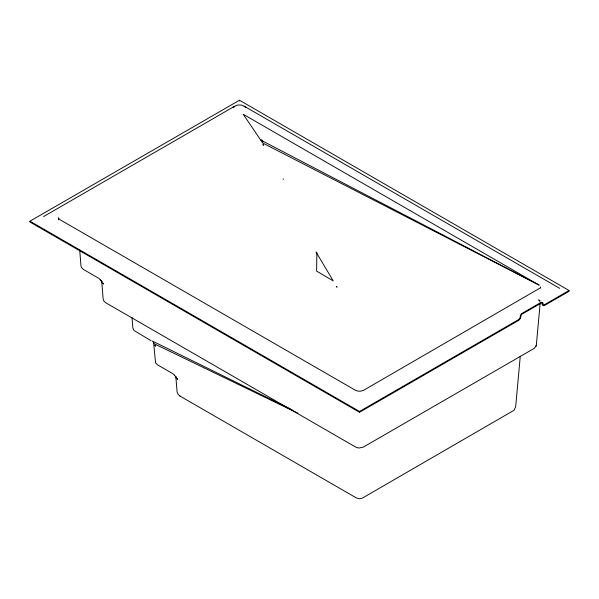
<?xml version="1.0" encoding="UTF-8"?>
<svg xmlns="http://www.w3.org/2000/svg" width="599" height="599" viewBox="0 0 599 599"><rect width="100%" height="100%" fill="white"/><g stroke="black" fill="none" stroke-linecap="round" stroke-linejoin="round"><path stroke-width="0.9" d="M316.878 252.845L316.609 271.1L333.254 280.901L316.055 252.037L316.474 252.471M520.284 356.106L515.672 406.796L513.949 410.322L362.59 497.986L359.752 498.772L356.472 497.986L179.835 395.984M540.171 302.997L536.337 345.136L534.45 348.244L363.316 447.101L358.764 448.059L355.746 447.101L105.574 302.667L103.934 301.117L103.148 299.163L101.733 281.096M540.597 287.408L540.65 287.011L540.388 287.962M535.813 346.686L536.217 345.713M540.455 287.805L363.608 390.286L360.433 391.222L357.745 391.095L355.447 390.286L59.698 219.526L58.35 217.699L58.56 219.878M29.95 221.196L239.473 100.228L569.05 290.508L569.05 291.316L544.311 305.557A3.609 2.089 -60 0 1 542.185 304.03L542.14 303.588A1.647 0.951 -60 0 0 541.87 303.146L541.563 303.042A1.647 0.951 -60 0 0 541.002 303.191L522.118 314.093A1.67 0.966 -60 0 0 521.557 314.587A1.655 0.951 -60 0 0 520.958 316.047L520.943 316.279A3.631 2.096 -60 0 1 518.809 320.278L359.527 412.284L29.95 222.004L29.95 221.196L359.527 411.476L518.697 319.552A2.643 1.527 -60 0 0 520.246 316.639L520.396 315.621A2.643 1.527 -60 0 1 521.811 313.494L541.002 302.383L542.394 302.308A2.636 1.52 -60 0 1 542.866 303.356L542.874 303.573M43.577 216.561L235.182 105.933L237.698 105.035L241.247 105.035L243.756 105.933L559.706 288.351M569.05 290.508L544.738 304.539A2.666 1.542 -60 0 1 542.859 303.558M232.547 107.461L234.134 106.719L233.311 107.064M232.322 107.55L234.883 106.48M244.063 106.48L246.399 107.461M297.98 413.235L154.347 343.826L152.438 341.071L292.29 409.911M539.063 285.057L262.706 143.034L243.201 114.244L539.063 285.057L260.962 140.181M540.171 301.02L538.726 299.814L539.602 301.2M180.164 396.201L177.948 394.097L177.117 392.173L175.829 376.509M151.15 340.749L133.996 330.498L132.873 328.072L132.05 317.537M263.725 145.34L262.909 144.531L263.32 144.958M337.102 287.235L336.286 286.427L336.698 286.854M283.132 178.914L283.552 179.341M101.823 281.792L102.04 282.159L99.239 278.587L83.388 269.415L81.749 267.858L80.962 265.911L79.719 249.888M174.623 375.266L172.954 373.761L157.485 364.828L155.575 362.889L153.681 343.482M100.527 279.853L100.924 280.377M174.571 375.199L176.136 377.58L175.919 377.205M359.527 411.476L359.527 412.284M239.473 100.228L239.473 101.036M177.701 379.309L176.922 378.561L177.701 379.309M103.605 283.889L102.826 283.147L103.605 283.889M155.515 346.05L154.737 345.309L155.515 346.05M262.152 140.48L261.658 139.814L263.021 141.918L262.152 140.48M175.851 377.071L175.455 376.404L175.836 377.056M101.755 281.657L101.358 280.983L101.74 281.642"/></g></svg>
